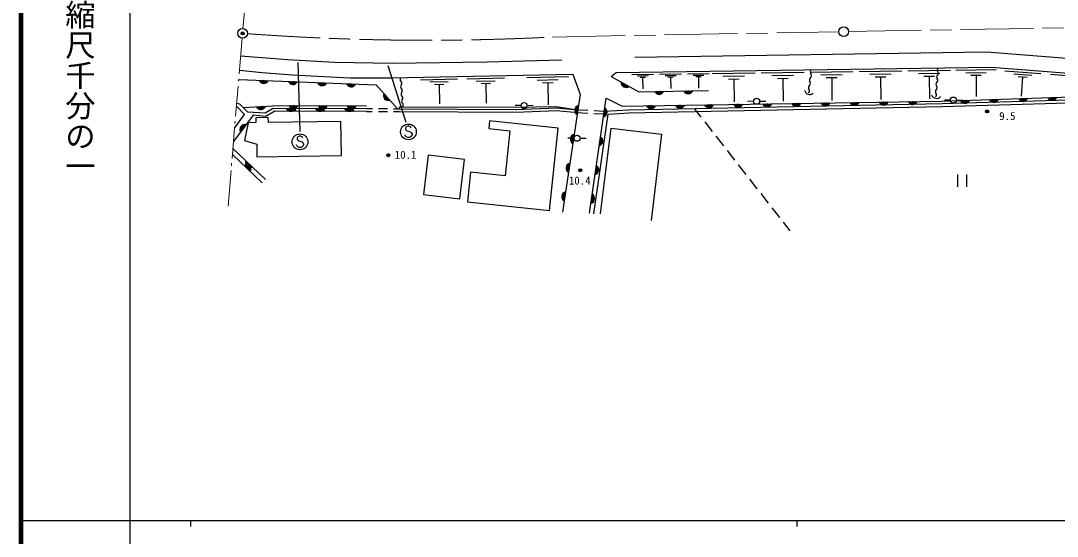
# Model space of a CAD drawing. Units: millimetres, scale not verified. Extents: x 40000 to 680000, y 20000 to 380000.
# Drawn here: x 40000 to 210951, y 202409 to 287520 of the extents above; entities that cross this region are included whole.
import ezdxf
from ezdxf.enums import TextEntityAlignment as Align

# ---------------------------------------------------------------- set-up
doc = ezdxf.new("R2010")
doc.units = ezdxf.units.MM
doc.header["$LTSCALE"] = 1000
doc.header["$PDMODE"] = 32
doc.header["$PDSIZE"] = 500
doc.linetypes.add('CHAIN', pattern=[18.5, 12, -1.5, 3.5, -1.5])
for name, color, linetype, lineweight in [('M-BGD', 7, 'Continuous', 25), ('M-BGD-HTXT', 7, 'Continuous', 13), ('M-BMK', 2, 'CHAIN', 13), ('M-BMK-SRVR', 3, 'Continuous', 25), ('M-STR-STRC', 7, 'Continuous', 25), ('M-STR-STRD', 7, 'Continuous', 25), ('M-TTL', 2, 'Continuous', 140), ('M-TTL-BAND', 7, 'Continuous', 25)]:
    doc.layers.add(name, color=color, linetype=linetype, lineweight=lineweight)
doc.layers.add('M-OTRS', color=6, linetype='Continuous')
doc.styles.add('@ＭＳ ゴシック', font='')
doc.styles.add('ＭＳ ゴシック', font='')
doc.styles.get('@ＭＳ ゴシック').set_extended_font_data('@MS Gothic')
doc.styles.get('ＭＳ ゴシック').set_extended_font_data('MS Gothic')

msp = doc.modelspace()

# ---------------------------------------------------------------- linework, layer by layer
at = {"layer": 'M-BGD'}
for p, q in [((140761, 278663), (144357, 278714)), ((145372, 278678), (148968, 278728)), ((149984, 278742), (153548, 278792)), ((154032, 278799), (161118, 278898)), ((162127, 278912), (169196, 279011)), ((170204, 279025), (177256, 279124)), ((178265, 279138), (185300, 279237)), ((180030, 278694), (183548, 278743)), ((186308, 279251), (193327, 279349)), ((188070, 278808), (191579, 278857)), ((194222, 279362), (200850, 279455)), ((195885, 278943), (199199, 278989)), ((202313, 279272), (208256, 278808)), ((203768, 278760), (206739, 278528)), ((209831, 278685), (214618, 278312)), ((105942, 277780), (112028, 277906)), ((107472, 277406), (110515, 277469)), ((108241, 277016), (109763, 277048)), ((109002, 277032), (109069, 273786)), ((113585, 277939), (119764, 278066)), ((115138, 277559), (118228, 277622)), ((115919, 277163), (117464, 277195)), ((116692, 277179), (116760, 273883)), ((123473, 278143), (130345, 278285)), ((125200, 277720), (128636, 277791)), ((126069, 277280), (127787, 277315)), ((126928, 277298), (127004, 273632)), ((141664, 278436), (143461, 278461)), ((142116, 278203), (143015, 278215)), ((142566, 278209), (142593, 276291)), ((146275, 278450), (148073, 278476)), ((146728, 278217), (147627, 278230)), ((147177, 278223), (147204, 276306)), ((150878, 278517), (152660, 278542)), ((151327, 278286), (152218, 278298)), ((151773, 278292), (151799, 276391)), ((155810, 278351), (159353, 278401)), ((156703, 277891), (158474, 277916)), ((157589, 277904), (157641, 274124)), ((163901, 278466), (167435, 278515)), ((164791, 278007), (166558, 278032)), ((165675, 278019), (165727, 274249)), ((171974, 278580), (175500, 278629)), ((172862, 278122), (174625, 278147)), ((173744, 278134), (173796, 274373)), ((180916, 278237), (182675, 278262)), ((181796, 278249), (181848, 274497)), ((188953, 278352), (190708, 278377)), ((189831, 278364), (189883, 274621)), ((196720, 278513), (198377, 278536)), ((197548, 278524), (197598, 274989)), ((204480, 278306), (205966, 278190)), ((205223, 278248), (204975, 275078)), ((132251, 275352), (129331, 255928)), ((123530, 273531), (124529, 273567)), ((160866, 274216), (159866, 274199)), ((161866, 274228), (162866, 274234)), ((193329, 274414), (192329, 274408)), ((194329, 274422), (195329, 274433)), ((78317, 271924), (75087, 267589)), ((75269, 269770), (76913, 272035)), ((76913, 272035), (75574, 273412)), ((97030, 272510), (97987, 272516)), ((97035, 273044), (98004, 273034)), ((98987, 272524), (100487, 272534)), ((99004, 273023), (100504, 273006)), ((101487, 272541), (102444, 272548)), ((101504, 272995), (102472, 272985)), ((122530, 273512), (121530, 273510)), ((131846, 272384), (133524, 272285)), ((131872, 272833), (133550, 272734)), ((134522, 272227), (136200, 272128)), ((134548, 272676), (136227, 272577)), ((151064, 273045), (152192, 271601)), ((152808, 270813), (154039, 269237)), ((154654, 268448), (155885, 266872)), ((131253, 268111), (130253, 268115)), ((132253, 268111), (133253, 268113)), ((79824, 260746), (74907, 265444)), ((74989, 266420), (80350, 261296)), ((156501, 266084), (157732, 264508)), ((158347, 263720), (159578, 262143)), ((194497, 262115), (194497, 260115)), ((195997, 262115), (195997, 260115)), ((160194, 261355), (161425, 259779)), ((162040, 258991), (163271, 257415)), ((163887, 256626), (165118, 255050)), ((165733, 254262), (166861, 252818))]:
    msp.add_line(p, q, dxfattribs=at)
for points in [[(137394, 278312), (138192, 278977), (200117, 279844), (224094, 277974), (238559, 278173), (259809, 281083), (285215, 281599)], [(76070, 279334), (79820, 278955), (84808, 278600), (89973, 278312), (94341, 278090), (101036, 278079), (131053, 278700), (132251, 275352)], [(75946, 277843), (98616, 276926), (102157, 272988)], [(133802, 255741), (136540, 274756), (139173, 273440), (191872, 274252), (237959, 275759), (246153, 275186), (263093, 276969), (272306, 277500)], [(137394, 278312), (141956, 275803), (153420, 276015)], [(136227, 272577), (140295, 272834), (191944, 273847), (239368, 275254), (239750, 274553), (246734, 272643), (261127, 274500)], [(75616, 273904), (76075, 273818), (77415, 272494), (80334, 272294), (81611, 273076), (97035, 273044)], [(76702, 273199), (82536, 273531), (97035, 273459)], [(134531, 255636), (136905, 272119), (140316, 272334), (191956, 273347), (239076, 274745), (239413, 274127), (246699, 272134), (261191, 274004)], [(97019, 272510), (81922, 272605), (80438, 271696), (78317, 271924)], [(102469, 272535), (121664, 272423), (128354, 272677), (131834, 272384)], [(102472, 272985), (102482, 273307), (121482, 273264), (128275, 273360), (131872, 272833)], [(102472, 272985), (121657, 272873), (128365, 273127), (131872, 272833)], [(77493, 270682), (76881, 267756), (78940, 267140), (78961, 265039)], [(78961, 265039), (92887, 265251), (92801, 270890), (80842, 270708), (80830, 271528), (78771, 271496), (78784, 270701), (77493, 270682)], [(135641, 255621), (137360, 269791), (145680, 268782), (143952, 254539)]]:
    msp.add_lwpolyline(points, dxfattribs=at)
for points in [[(113662, 257611), (127227, 256210), (128631, 269804), (117317, 270973), (117188, 269725), (120684, 269364), (119917, 261938), (114170, 262532)], [(112420, 258089), (113205, 264606), (107201, 265330), (106415, 258813)]]:
    msp.add_lwpolyline(points, close=True, dxfattribs=at)
for centre, radius in [((123030, 273513), 500), ((161366, 274225), 500), ((193829, 274417), 500), ((199388, 272540), 250), ((199388, 272540), 204), ((199388, 272540), 159), ((199388, 272540), 114), ((199388, 272540), 68.2), ((199388, 272540), 22.7), ((131753, 268110), 500), ((100635, 265317), 250), ((100635, 265317), 204), ((100635, 265317), 159), ((100635, 265317), 114), ((100635, 265317), 68.2), ((100635, 265317), 22.7), ((132278, 262841), 250), ((132278, 262841), 204), ((132278, 262841), 159), ((132278, 262841), 114), ((132278, 262841), 68.2), ((132278, 262841), 22.7)]:
    msp.add_circle(centre, radius, dxfattribs=at)
for centre, radius, start, end in [((170703, 279063), 482, 130.76673, 215.15817), ((169915, 278507), 482, 310.76673, 35.15817), ((191570, 279398), 421, 129.87473, 220.49009), ((190929, 278850), 421, 309.87473, 40.49009), ((80099, 277988), 812, 200.30545, 335.06572), ((80099, 277988), 650, 206.42124, 328.94994), ((80099, 277988), 488, 217.55393, 317.81725), ((80099, 277988), 325, 251.74322, 283.62796), ((84895, 277794), 812, 200.30545, 335.06572), ((84895, 277794), 650, 206.42124, 328.94994), ((84895, 277794), 488, 217.55393, 317.81725), ((84895, 277794), 325, 251.74322, 283.62796), ((89691, 277600), 812, 200.30545, 335.06572), ((89691, 277600), 650, 206.42124, 328.94994), ((89691, 277600), 488, 217.55393, 317.81725), ((89691, 277600), 325, 251.74322, 283.62796), ((94487, 277406), 812, 200.30545, 335.06572), ((94487, 277406), 650, 206.42124, 328.94994), ((94487, 277406), 488, 217.55393, 317.81725), ((94487, 277406), 325, 251.74322, 283.62796), ((102982, 277833), 424, 138.82897, 229.11312), ((102426, 277192), 424, 318.82897, 49.11312), ((139826, 277331), 812, 173.81045, 308.57072), ((139826, 277331), 650, 179.92624, 302.45493), ((139826, 277331), 488, 191.05893, 291.32224), ((139826, 277331), 325, 225.24822, 257.13295), ((170545, 277776), 482, 130.76673, 215.15817), ((169756, 277221), 482, 310.76673, 35.15817), ((191368, 277010), 421, 129.87473, 220.49009), ((191469, 278204), 421, 129.87473, 220.49009), ((190828, 277657), 421, 309.87473, 40.49009), ((100619, 275166), 812, 154.57583, 289.3361), ((100619, 275166), 650, 160.69162, 283.22031), ((100619, 275166), 488, 171.8243, 272.08762), ((103065, 276633), 424, 138.82897, 229.11312), ((103148, 275433), 424, 138.82897, 229.11312), ((102510, 275992), 424, 318.82897, 49.11312), ((145283, 276177), 812, 203.68078, 338.44105), ((145283, 276177), 650, 209.79657, 332.32526), ((145283, 276177), 488, 220.92925, 321.19257), ((145283, 276177), 325, 255.11854, 287.00328), ((150082, 276266), 812, 203.68078, 338.44105), ((150082, 276266), 650, 209.79657, 332.32526), ((150082, 276266), 488, 220.92925, 321.19257), ((150082, 276266), 325, 255.11854, 287.00328), ((170123, 276179), 850, 190.08515, 313.94018), ((170386, 276490), 482, 130.76673, 215.15817), ((169597, 275935), 482, 310.76673, 35.15817), ((191044, 275544), 850, 198.06451, 321.91953), ((191268, 275816), 421, 129.87473, 220.49009), ((190627, 275269), 421, 309.87473, 40.49009), ((190728, 276463), 421, 309.87473, 40.49009), ((84987, 273831), 812, 202.33622, 337.09649), ((100619, 275166), 325, 206.01359, 237.89833), ((103232, 274233), 424, 138.82897, 229.11312), ((102593, 274792), 424, 318.82897, 49.11312), ((102676, 273592), 424, 318.82897, 49.11312), ((143920, 273825), 812, 203.5026, 338.26287), ((148719, 273899), 812, 203.5026, 338.26287), ((148719, 273899), 650, 209.61839, 332.14708), ((148719, 273899), 488, 220.75108, 321.01439), ((148719, 273899), 325, 254.94037, 286.8251), ((153519, 273973), 812, 203.5026, 338.26287), ((153519, 273973), 650, 209.61839, 332.14708), ((153519, 273973), 488, 220.75108, 321.01439), ((153519, 273973), 325, 254.94037, 286.8251), ((158318, 274047), 812, 203.5026, 338.26287), ((158318, 274047), 650, 209.61839, 332.14708), ((158318, 274047), 488, 220.75108, 321.01439), ((158318, 274047), 325, 254.94037, 286.8251), ((163118, 274121), 812, 203.5026, 338.26287), ((163118, 274121), 650, 209.61839, 332.14708), ((163118, 274121), 488, 220.75108, 321.01439), ((163118, 274121), 325, 254.94037, 286.8251), ((167917, 274195), 812, 203.5026, 338.26287), ((167917, 274195), 650, 209.61839, 332.14708), ((167917, 274195), 488, 220.75108, 321.01439), ((167917, 274195), 325, 254.94037, 286.8251), ((172717, 274269), 812, 203.5026, 338.26287), ((172717, 274269), 650, 209.61839, 332.14708), ((172717, 274269), 488, 220.75108, 321.01439), ((172717, 274269), 325, 254.94037, 286.8251), ((177516, 274343), 812, 203.5026, 338.26287), ((177516, 274343), 650, 209.61839, 332.14708), ((177516, 274343), 488, 220.75108, 321.01439), ((177516, 274343), 325, 254.94037, 286.8251), ((182315, 274417), 812, 203.5026, 338.26287), ((182315, 274417), 650, 209.61839, 332.14708), ((182315, 274417), 488, 220.75108, 321.01439), ((182315, 274417), 325, 254.94037, 286.8251), ((187115, 274491), 812, 203.5026, 338.26287), ((187115, 274491), 650, 209.61839, 332.14708), ((187115, 274491), 488, 220.75108, 321.01439), ((187115, 274491), 325, 254.94037, 286.8251), ((195715, 274690), 812, 204.49299, 339.25326), ((195715, 274690), 650, 210.60878, 333.13747), ((195715, 274690), 488, 221.74146, 322.00478), ((195715, 274690), 325, 255.93075, 287.81549), ((200513, 274847), 812, 204.49299, 339.25326), ((200513, 274847), 650, 210.60878, 333.13747), ((200513, 274847), 488, 221.74146, 322.00478), ((200513, 274847), 325, 255.93075, 287.81549), ((205310, 275004), 812, 204.49299, 339.25326), ((205310, 275004), 650, 210.60878, 333.13747), ((205310, 275004), 488, 221.74146, 322.00478), ((205310, 275004), 325, 255.93075, 287.81549), ((210108, 275161), 812, 204.49299, 339.25326), ((210108, 275161), 650, 210.60878, 333.13747), ((210108, 275161), 488, 221.74146, 322.00478), ((210108, 275161), 325, 255.93075, 287.81549), ((79601, 273677), 812, 205.87502, 340.63529), ((79601, 273677), 650, 211.99081, 334.51951), ((79601, 273677), 488, 223.1235, 323.38682), ((79601, 273677), 325, 257.31279, 289.19753), ((84524, 273382), 812, 202.50136, 337.26163), ((84669, 272276), 812, 22.25666, 157.01693), ((84524, 273382), 650, 208.61715, 331.14584), ((84669, 272276), 650, 28.37245, 150.90114), ((84524, 273382), 488, 219.74984, 320.01316), ((84669, 272276), 488, 39.50514, 139.76846), ((84987, 273831), 650, 208.45201, 330.98071), ((84524, 273382), 325, 253.93913, 285.82387), ((84669, 272276), 325, 73.69443, 105.57917), ((84987, 273831), 488, 219.5847, 319.84802), ((84987, 273831), 325, 253.77399, 285.65873), ((89324, 273373), 812, 202.50136, 337.26163), ((89469, 272245), 812, 22.25666, 157.01693), ((89324, 273373), 650, 208.61715, 331.14584), ((89469, 272245), 650, 28.37245, 150.90114), ((89324, 273373), 488, 219.74984, 320.01316), ((89787, 273807), 812, 202.33622, 337.09649), ((89469, 272245), 488, 39.50514, 139.76846), ((89787, 273807), 650, 208.45201, 330.98071), ((89324, 273373), 325, 253.93913, 285.82387), ((89469, 272245), 325, 73.69443, 105.57917), ((89787, 273807), 488, 219.5847, 319.84802), ((89787, 273807), 325, 253.77399, 285.65873), ((94124, 273363), 812, 202.50136, 337.26163), ((94268, 272215), 812, 22.25666, 157.01693), ((94124, 273363), 650, 208.61715, 331.14584), ((94268, 272215), 650, 28.37245, 150.90114), ((94124, 273363), 488, 219.74984, 320.01316), ((94587, 273783), 812, 202.33622, 337.09649), ((94268, 272215), 488, 39.50514, 139.76846), ((94587, 273783), 650, 208.45201, 330.98071), ((94124, 273363), 325, 253.93913, 285.82387), ((94268, 272215), 325, 73.69443, 105.57917), ((94587, 273783), 488, 219.5847, 319.84802), ((94587, 273783), 325, 253.77399, 285.65873), ((132170, 272714), 812, 104.07288, 238.83315), ((132170, 272714), 650, 110.18867, 232.71737), ((132170, 272714), 488, 121.32136, 221.58468), ((132170, 272714), 325, 155.51065, 187.39539), ((135888, 272419), 812, 284.42485, 59.18512), ((135888, 272419), 650, 290.54064, 53.06933), ((135888, 272419), 488, 301.67333, 41.93664), ((135888, 272419), 325, 335.86262, 7.74735), ((143920, 273825), 650, 209.61839, 332.14708), ((143920, 273825), 488, 220.75108, 321.01439), ((143920, 273825), 325, 254.94037, 286.8251), ((76952, 269570), 812, 75.92476, 210.68503), ((76952, 269570), 650, 82.04055, 204.56924), ((76952, 269570), 488, 93.17324, 193.43655), ((76952, 269570), 325, 127.36253, 159.24726), ((131457, 267967), 812, 104.07288, 238.83315), ((131457, 267967), 650, 110.18867, 232.71737), ((131457, 267967), 488, 121.32136, 221.58468), ((131457, 267967), 325, 155.51065, 187.39539), ((135204, 267668), 812, 284.42485, 59.18512), ((135204, 267668), 650, 290.54064, 53.06933), ((135204, 267668), 488, 301.67333, 41.93664), ((135204, 267668), 325, 335.86262, 7.74735), ((77150, 262869), 812, 338.9206, 113.68087), ((77150, 262869), 650, 345.03639, 107.56508), ((77885, 264084), 812, 158.9206, 293.68087), ((77150, 262869), 488, 356.16907, 96.43239), ((77885, 264084), 650, 165.03639, 287.56508), ((77885, 264084), 488, 176.16907, 276.43239), ((77885, 264084), 325, 210.35836, 242.2431), ((130743, 263220), 812, 104.07288, 238.83315), ((130743, 263220), 650, 110.18867, 232.71737), ((130743, 263220), 488, 121.32136, 221.58468), ((130743, 263220), 325, 155.51065, 187.39539), ((134520, 262917), 812, 284.42485, 59.18512), ((134520, 262917), 650, 290.54064, 53.06933), ((77150, 262869), 325, 30.35836, 62.2431), ((134520, 262917), 488, 301.67333, 41.93664), ((134520, 262917), 325, 335.86262, 7.74735), ((130030, 258473), 812, 104.07288, 238.83315), ((130030, 258473), 650, 110.18867, 232.71737), ((130030, 258473), 488, 121.32136, 221.58468), ((130030, 258473), 325, 155.51065, 187.39539), ((133835, 258166), 812, 284.42485, 59.18512), ((133835, 258166), 650, 290.54064, 53.06933), ((133835, 258166), 488, 301.67333, 41.93664), ((133835, 258166), 325, 335.86262, 7.74735)]:
    msp.add_arc(centre, radius, start, end, dxfattribs=at)
at = {"layer": 'M-BGD-HTXT'}
for p, q in [((76648, 286232), (76882, 289018)), ((76020, 278735), (76515, 284638)), ((75920, 277540), (75954, 277938)), ((75436, 271760), (75853, 276742)), ((75336, 270564), (75369, 270963)), ((74852, 264784), (75269, 269767)), ((74752, 263589), (74785, 263987)), ((74190, 256889), (74685, 262791))]:
    msp.add_line(p, q, dxfattribs=at)
at = {"layer": 'M-BMK'}
for p, q in [((176519, 285738), (274569, 287354)), ((127699, 284828), (174919, 285709))]:
    msp.add_line(p, q, dxfattribs=at)
msp.add_arc((106927, 688000), 403707, 265.80271, 272.94932, dxfattribs=at)
at = {"layer": 'M-BMK-SRVR'}
for centre in [(76582, 285435), (175719, 285724)]:
    msp.add_circle(centre, 800, dxfattribs=at)
at = {"layer": 'M-OTRS'}
msp.add_point((76582, 285435), dxfattribs=at)
at = {"layer": 'M-STR-STRC'}
for p, q in [((85697, 280599), (86028, 269218)), ((100555, 280144), (103535, 270791)), ((103823, 270113), (103586, 269995)), ((104059, 270113), (103823, 270113)), ((104295, 269995), (104059, 270113)), ((85940, 268467), (85704, 268349)), ((86177, 268467), (85940, 268467)), ((86413, 268349), (86177, 268467)), ((103468, 268459), (103350, 268695)), ((103586, 269995), (103468, 269759)), ((103468, 269759), (103468, 269641)), ((103468, 269641), (103586, 269404)), ((103586, 268341), (103468, 268459)), ((103586, 269404), (104295, 269168)), ((104414, 269759), (104295, 269995)), ((104295, 269168), (104414, 269050)), ((104414, 268459), (104295, 268341)), ((104414, 269050), (104532, 268813)), ((104532, 268695), (104414, 268459)), ((104532, 268813), (104532, 268695)), ((85586, 266813), (85467, 267049)), ((85704, 268349), (85586, 268113)), ((85586, 268113), (85586, 267995)), ((85586, 267995), (85704, 267758)), ((85704, 266695), (85586, 266813)), ((85704, 267758), (86413, 267522)), ((85940, 266576), (85704, 266695)), ((86413, 266695), (86177, 266576)), ((86531, 268113), (86413, 268349)), ((86413, 267522), (86531, 267404)), ((86531, 266813), (86413, 266695)), ((86531, 267404), (86649, 267167)), ((86649, 267049), (86531, 266813)), ((86649, 267167), (86649, 267049)), ((103823, 268222), (103586, 268341)), ((104059, 268222), (103823, 268222)), ((104295, 268341), (104059, 268222)), ((86177, 266576), (85940, 266576))]:
    msp.add_line(p, q, dxfattribs=at)
for centre in [(103941, 269168), (86058, 267522)]:
    msp.add_circle(centre, 1300, dxfattribs=at)
at = {"layer": 'M-STR-STRD'}
for points in [[(141266, 281493), (199270, 282358), (223626, 280473), (238404, 280534), (258585, 283519), (287303, 284019)], [(76272, 281744), (83973, 281095), (91772, 280680), (101299, 280491), (116870, 280743), (129243, 281068)]]:
    msp.add_lwpolyline(points, dxfattribs=at)
at = {"layer": 'M-TTL'}
msp.add_line((40000, 380000), (40000, 20000), dxfattribs=at)
at = {"layer": 'M-TTL-BAND'}
for p, q in [((58000, 370000), (58000, 20000)), ((40000, 205000), (579000, 205000)), ((68000, 205000), (68000, 204000)), ((168000, 205000), (168000, 204000))]:
    msp.add_line(p, q, dxfattribs=at)

# ---------------------------------------------------------------- texts
at = {"layer": 'M-BGD', "style": 'ＭＳ ゴシック'}
for s, p in [('9.5', (201371, 270731)), ('10.1', (101683, 264334)), ('10.4', (130397, 260075))]:
    msp.add_text(s, height=1320, dxfattribs=at).set_placement(p, align=Align.BOTTOM_LEFT)
at = {"layer": 'M-TTL-BAND', "style": '@ＭＳ ゴシック'}
msp.add_text('縮尺千分の一', height=3666, rotation=270, dxfattribs=at).set_placement((49777, 261030), align=Align.MIDDLE_RIGHT)

doc.saveas('drawing.dxf')
